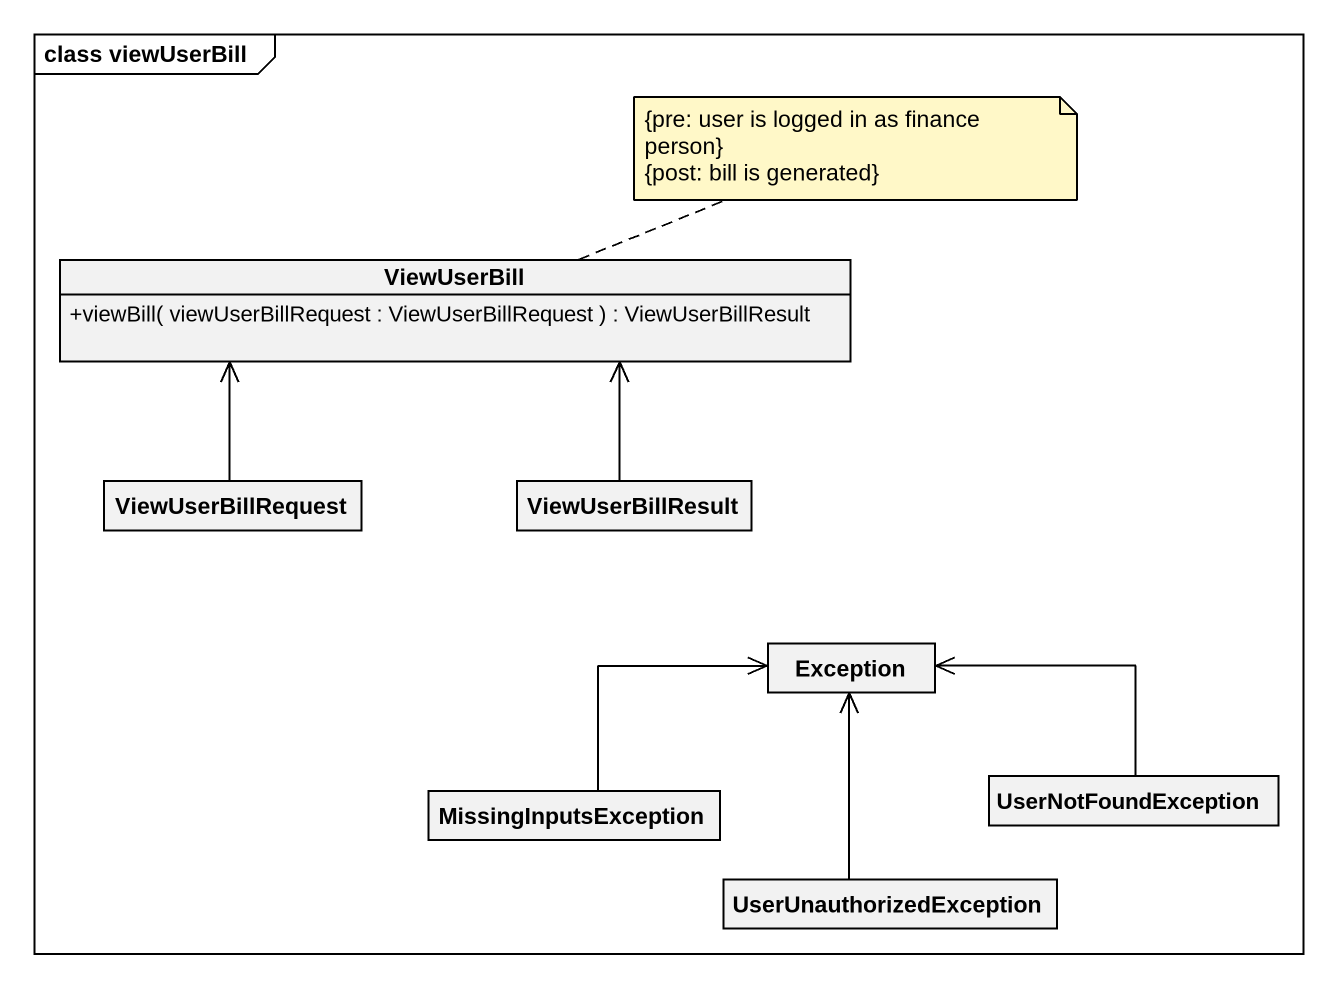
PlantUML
@startuml
mainframe class viewUserBill
hide circle
hide empty members
skinparam classAttributeIconSize 0
class ViewUserBill {
  +viewBill( viewUserBillRequest : ViewUserBillRequest ) : ViewUserBillResult
}
class ViewUserBillRequest
class ViewUserBillResult
class "Exception" as Exception_
class MissingInputsException
class UserNotFoundException
class UserUnauthorizedException
ViewUserBillRequest -up-> ViewUserBill
ViewUserBillResult -up-> ViewUserBill
MissingInputsException -right-> Exception_
UserNotFoundException -left-> Exception_
UserUnauthorizedException -up-> Exception_
note right of ViewUserBill
  {pre: user is logged in as finance person}
  {post: bill is generated}
end note
@enduml
